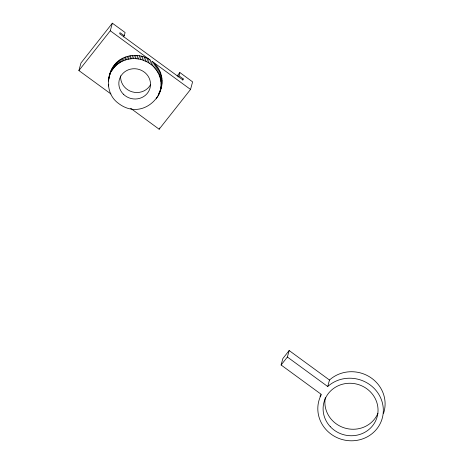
<?xml version="1.0" encoding="UTF-8"?>
<svg xmlns="http://www.w3.org/2000/svg" width="464" height="464" viewBox="0 0 464 464"><rect width="100%" height="100%" fill="white"/><g stroke="black" fill="none" stroke-linecap="round" stroke-linejoin="round"><path stroke-width="0.7" d="M151.171 64.577L149.785 63.556L150.672 60.308C139.49 52.223 122.096 54.276 113.889 65.639C105.635 76.902 106.372 94.575 118.192 103.159C146.293 125.17 179.029 83.839 152.059 61.335L151.171 64.577C159.175 70.702 163.142 81.815 160.063 91.53M109.446 76.171L110.716 71.41M161.379 86.693L159.529 93.084M110.925 93.96L78.897 70.563L80.974 62.982L112.358 23.2L125.112 32.521L124.224 35.769L123.325 36.905M78.897 70.563L110.287 30.781L112.358 23.2M108.872 77.801L110.183 72.964M108.559 79.419L109.266 76.821M108.356 81.049L109.243 77.807M109.829 74.658L111.36 69.89M110.473 73.138L112.102 68.423M111.215 71.665L112.056 70.25L112.949 67.002M112.056 70.25L113.001 68.887L113.889 65.639M108.419 85.997L108.779 84.703M113.001 68.887L114.034 67.587L114.921 64.345M114.034 67.587L115.159 66.364L116.046 63.116M115.159 66.364L116.365 65.209L117.253 61.967M116.365 65.209L117.647 64.136L118.535 60.894M117.647 64.136L119.004 63.15L119.892 59.908M119.004 63.15L120.431 62.251L121.319 59.009M120.431 62.251L121.916 61.445L122.803 58.203M121.916 61.445L123.459 60.738L124.346 57.49M123.459 60.738L125.042 60.123L125.935 56.881M125.042 60.123L126.672 59.618L127.559 56.37M126.672 59.618L128.337 59.212L129.224 55.964M128.337 59.212L130.03 58.911L130.918 55.663M130.03 58.911L131.741 58.719L132.629 55.471M131.741 58.719L133.464 58.632L134.351 55.384M133.464 58.632L135.192 58.655L136.08 55.407M135.192 58.655L136.921 58.783L137.808 55.541M136.921 58.783L138.637 59.021L139.525 55.779M138.637 59.021L140.337 59.369L141.224 56.121M149.785 63.556L146.821 61.776L142.013 59.815L142.9 56.573M143.654 60.366L144.548 57.124M145.261 61.022L146.148 57.774M146.821 61.776L147.714 58.528M148.335 62.617L149.222 59.375L110.287 30.781M152.482 65.685L153.369 62.437M153.723 66.868L154.611 63.62M154.877 68.127L155.765 64.879M155.95 69.449L156.838 66.201M156.931 70.835L157.818 67.587M157.812 72.28L158.7 69.032M158.601 73.77L159.488 70.522M159.28 75.301L160.173 72.059M159.86 76.873L160.747 73.631M160.329 78.474L161.217 75.232M160.689 80.098L161.576 76.856M160.938 81.739L161.826 78.497M156.362 98.855L156.716 97.556M161.072 83.392L161.959 80.144M157.302 97.492L157.656 96.193M161.095 85.04L161.982 81.797M158.143 96.071L159.036 92.829M161.008 86.687L161.895 83.445M158.891 94.604L159.599 92.005M160.805 88.322L161.692 85.074M130.639 108.286L159.146 129.224L159.488 127.989M178.072 76.925L178.971 75.789L179.858 72.541L192.606 81.867L190.536 89.442L159.146 129.224M178.971 75.789L183.222 78.897L182.92 79.982L119.677 33.75L119.973 32.66L124.224 35.769M327.717 386.524L328.524 385.799A32.874 31.175 15.3 0 1 381.391 399.701A32.874 31.175 15.3 0 1 349.032 440.713A32.874 31.175 15.3 0 1 320.926 395.421L321.436 394.481L281.103 364.994L282.878 358.504L289.153 350.546L329.492 380.033L327.717 386.524L287.378 357.036L289.153 350.546M159.778 91.356L160.202 90.347M177.167 75.951L179.858 72.541M182.323 80.034L183.222 78.897M281.103 364.994L287.378 357.036M329.492 380.033L330.298 379.308A32.874 31.175 15.3 0 1 370.04 377.139A32.874 31.175 15.3 0 1 383.554 413.325M140.337 59.369L142.013 59.815M152.059 61.335L190.536 89.442M320.102 396.645A32.874 31.175 15.3 0 1 320.554 394.655M377.922 413.267A27.573 26.146 15.3 0 1 344.856 428.063A27.573 26.146 15.3 0 1 325.305 397.671M150.609 84.564A15.909 15.086 15.3 0 1 132.211 91.855A15.909 15.086 15.3 0 1 120.646 75.841M330.252 426.642A27.573 26.146 15.3 0 0 376.745 418.157A27.573 26.146 15.3 0 0 344.717 383.716A27.573 26.146 15.3 0 0 330.252 426.642M123.372 94.186A15.909 15.086 15.3 0 0 149.953 88.317A15.909 15.086 15.3 0 0 130.72 69.107A15.909 15.086 15.3 0 0 123.372 94.186"/></g></svg>
